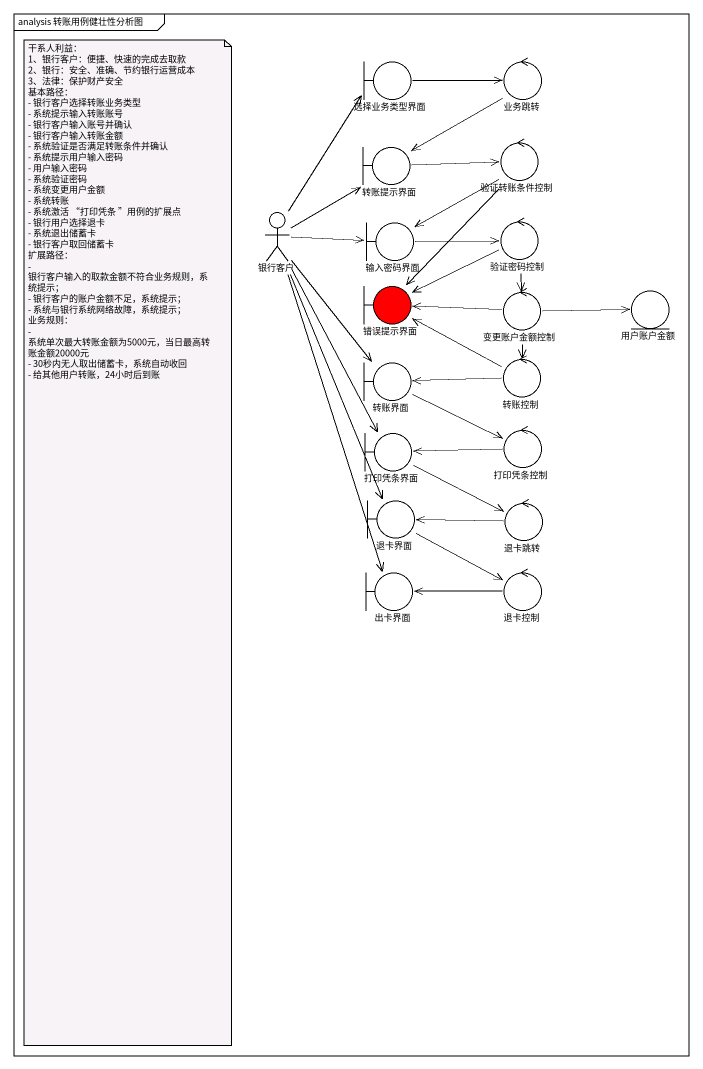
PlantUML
@startuml
mainframe analysis 转账用例健壮性分析图
boundary 选择业务类型界面
control 业务跳转
boundary 转账提示界面
control 验证转账条件控制
actor 银行客户
boundary 输入密码界面
control 验证密码控制
boundary 错误提示界面 #FF0000
control 变更账户金额控制
entity 用户账户金额
boundary 转账界面
control 转账控制
boundary 打印凭条界面
control 打印凭条控制
boundary 退卡界面
control 退卡跳转
boundary 出卡界面
control 退卡控制
选择业务类型界面 -right-> 业务跳转
业务跳转 --> 转账提示界面
转账提示界面 -right-> 验证转账条件控制
验证转账条件控制 --> 输入密码界面
验证转账条件控制 --> 错误提示界面
银行客户 -up-> 选择业务类型界面
银行客户 -up-> 转账提示界面
银行客户 -right-> 输入密码界面
银行客户 --> 转账界面
银行客户 --> 打印凭条界面
银行客户 --> 退卡界面
银行客户 --> 出卡界面
输入密码界面 -right-> 验证密码控制
验证密码控制 -left-> 错误提示界面
验证密码控制 --> 变更账户金额控制
变更账户金额控制 -left-> 错误提示界面
变更账户金额控制 -right-> 用户账户金额
变更账户金额控制 --> 转账控制
转账界面 -right-> 打印凭条控制
转账控制 -left-> 错误提示界面
转账控制 -left-> 转账界面
打印凭条界面 -right-> 退卡跳转
打印凭条控制 -left-> 打印凭条界面
退卡界面 -right-> 退卡控制
退卡跳转 -left-> 退卡界面
退卡控制 -left-> 出卡界面
note as N1
  干系人利益：
  1、银行客户：便捷、快速的完成去取款
  2、银行：安全、准确、节约银行运营成本
  3、法律：保护财产安全
  基本路径：
  - 银行客户选择转账业务类型
  - 系统提示输入转账账号
  - 银行客户输入账号并确认
  - 银行客户输入转账金额
  - 系统验证是否满足转账条件并确认
  - 系统提示用户输入密码
  - 用户输入密码
  - 系统验证密码
  - 系统变更用户金额
  - 系统转账
  - 系统激活 “打印凭条 ”用例的扩展点
  - 银行用户选择退卡
  - 系统退出储蓄卡
  - 银行客户取回储蓄卡
  扩展路径：
  - 银行客户输入的取款金额不符合业务规则，系统提示；
  - 银行客户的账户金额不足，系统提示；
  - 系统与银行系统网络故障，系统提示；
  业务规则：
  - 系统单次最大转账金额为5000元，当日最高转账金额20000元
  - 30秒内无人取出储蓄卡，系统自动收回
  - 给其他用户转账，24小时后到账
end note
@enduml
